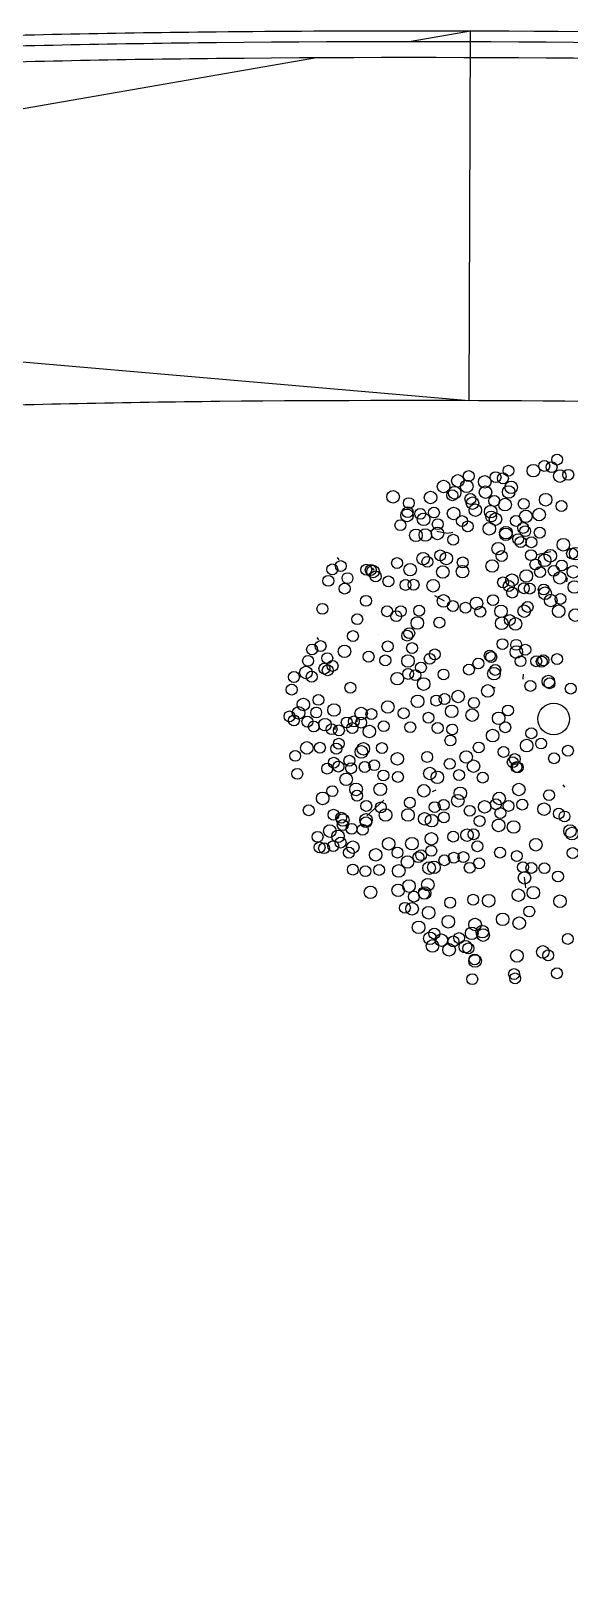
# Model space of a CAD drawing. Header units: millimetres. Extents: x 441061 to 442903, y 4515148 to 4515613.
# Drawn here: x 442388.288 to 442388.607, y 4515547.12 to 4515548.039 of the extents above; entities that cross this region are included whole.
import ezdxf

# ---------------------------------------------------------------- set-up
doc = ezdxf.new("R2010")
doc.units = ezdxf.units.MM
doc.linetypes.add('CONTINUA', pattern=[0])
doc.layers.add('01_piscinas', color=254, linetype='Continuous')

# ---------------------------------------------------------------- blocks, each defined once
blk = doc.blocks.new('A$C21391103')
at = {"layer": '01_piscinas'}
for p, q in [((162.2857, 97.504, 0), (162.291, 99.254)), ((162.1814, 96.9685), (162.1823, 96.9745)), ((162.1327, 96.8856), (162.1828, 96.8764)), ((162.1828, 96.8764), (162.2074, 96.8816)), ((162.1828, 96.8764), (162.1828, 96.8764)), ((161.6696, 96.7503), (161.6617, 96.7612)), ((162.6715, 96.7876), (162.6061, 96.7735)), ((161.8, 96.6938), (161.8009, 96.6999)), ((161.8347, 96.7012), (161.8269, 96.712)), ((162.7482, 96.6458), (162.7512, 96.6651)), ((162.1678, 96.5548), (162.1226, 96.5802)), ((161.5737, 96.3714), (161.5659, 96.3822)), ((161.8541, 96.3981), (161.8541, 96.3981)), ((162.5404, 96.1856), (162.542, 96.2085)), ((162.3946, 96.1458), (162.408, 96.1456)), ((161.755, 95.9826), (161.7566, 96.0055)), ((161.6497, 95.9454), (161.6512, 95.9683)), ((161.8809, 95.6118), (161.8, 95.5383)), ((162.1267, 95.6599), (162.1095, 95.6508)), ((162.739, 95.6735), (162.7312, 95.6844)), ((162.5454, 95.2477), (162.5519, 95.1963)), ((162.2049, 95.0124), (162.1995, 95.0095)), ((162.6527, 94.8694), (162.6473, 94.8666))]:
    blk.add_line(p, q, dxfattribs=at)
for points in [[(162.291, 99.254), (162.0102, 99.2052)], [(161.5722, 99.1292), (155.565, 98.086), (162.2857, 97.504)]]:
    blk.add_lwpolyline(points, dxfattribs=at)
for points in [[(78.5187, 98.4452), (89.0397, 80.8531), (89.1594, 80.8875), (95.1259, 82.6194), (101.6263, 84.4959), (106.2174, 85.8212), (112.1265, 87.5016), (116.2241, 88.7094), (116.6605, 88.8384), (128.5543, 92.3525), (131.6276, 93.2513), (131.6705, 93.2638), (136.8501, 94.7785, 0.005835), (144.9303, 97.0989, -0.002257), (145.5161, 97.2446, -0.002318), (146.1172, 97.3882, -0.000234), (146.1324, 97.3918, -0.000109), (146.1607, 97.3984, -0.024811), (152.6844, 98.583, -0.026464), (159.712, 99.1724, -0.005162), (161.0881, 99.2006, -0.022759), (169.41, 98.9059), (174.4367, 98.5998), (190.3909, 97.6282)], [(78.4444, 98.4233), (89.005, 80.7651), (89.1802, 80.8154), (95.1468, 82.5473), (101.6471, 84.4238), (106.238, 85.7491), (112.1474, 87.4296), (116.2453, 88.6375), (116.6817, 88.7665), (128.5755, 92.2806), (131.6486, 93.1793), (131.6915, 93.1918), (136.8706, 94.7063, 0.005834), (144.9503, 97.0266, -0.002251), (145.5338, 97.1717, -0.002318), (146.1343, 97.3152, -0.000235), (146.1496, 97.3188, -0.000109), (146.1778, 97.3253, -0.024812), (152.6944, 98.5087, -0.026464), (159.7143, 99.0975, -0.005162), (161.0889, 99.1256, -0.022761), (169.4047, 98.8311), (174.4321, 98.5249), (190.389, 97.5532)]]:
    blk.add_lwpolyline(points, format="xyb", dxfattribs=at)
at = {"layer": '01_piscinas', "elevation": 0}
blk.add_lwpolyline([(167.6375, 97.3281, 0.018198), (161.1038, 97.4998, 0.005162), (159.7628, 97.4724, 0.026485), (152.9089, 96.8973, 0.006797), (151.156, 96.644, 0.006797)], format="xyb", dxfattribs=at)
at = {"layer": '01_piscinas'}
for centre, radius in [((162.7021, 97.225), 0.0258), ((162.2833, 97.147), 0.0258), ((162.4107, 97.1418), 0.0258), ((162.4453, 97.136), 0.0258), ((162.4715, 97.172), 0.0258), ((162.5897, 97.1723), 0.0297), ((162.6413, 97.1948), 0.0258), ((162.6759, 97.189), 0.0258), ((162.7147, 97.1467), 0.0297), ((162.7547, 97.1529), 0.0258), ((162.164, 97.0976), 0.0297), ((162.2165, 97.0679), 0.0297), ((162.2316, 97.1245), 0.0297), ((162.2739, 97.0983), 0.0297), ((162.3591, 97.1193), 0.0297), ((162.3625, 97.0708), 0.0297), ((162.4724, 97.0714), 0.0297), ((162.4841, 97.0937), 0.0297), ((161.9249, 97.0484), 0.0297), ((161.9995, 97.0187), 0.0258), ((162.1024, 97.0454), 0.0297), ((162.2056, 97.0559), 0.0258), ((162.2912, 97.0383), 0.0258), ((162.301, 97.0186), 0.0297), ((162.3148, 96.9851), 0.0297), ((162.4041, 97.0291), 0.0258), ((162.4555, 97.0117), 0.0297), ((162.5436, 97.0152), 0.0258), ((162.6479, 97.0346), 0.0297), ((162.7226, 97.005), 0.0258), ((161.9597, 96.9142), 0.0258), ((161.9908, 96.9605), 0.0297), ((161.9939, 96.9757), 0.0258), ((162.0536, 96.968), 0.0258), ((162.0694, 96.9421), 0.0297), ((162.1186, 96.9741), 0.0258), ((162.1363, 96.919), 0.0258), ((162.2115, 96.9694), 0.0297), ((162.2513, 96.9337), 0.0258), ((162.3873, 96.978), 0.0297), ((162.3895, 96.9554), 0.0258), ((162.4101, 96.9425), 0.0297), ((162.5071, 96.9342), 0.0258), ((162.5539, 96.9559), 0.0297), ((162.6168, 96.9645), 0.0297), ((162.033, 96.8661), 0.0297), ((162.0775, 96.8679), 0.0297), ((162.1351, 96.8751), 0.0297), ((162.2097, 96.8454), 0.0258), ((162.2788, 96.9084), 0.0258), ((162.3808, 96.8972), 0.0297), ((162.4589, 96.8707), 0.0297), ((162.4594, 96.8788), 0.0297), ((162.5175, 96.8482), 0.0258), ((162.5412, 96.901), 0.0258), ((162.5507, 96.8857), 0.0258), ((162.6196, 96.8787), 0.0258), ((162.148, 96.7709), 0.0258), ((162.423, 96.8028), 0.0297), ((162.4392, 96.7678), 0.0258), ((162.5293, 96.8342), 0.0258), ((162.5783, 96.7722), 0.0258), ((162.58, 96.8331), 0.0258), ((162.6698, 96.7693), 0.0297), ((162.7314, 96.8215), 0.0297), ((162.773, 96.7798), 0.0258), ((162.7898, 96.7794), 0.0297), ((161.6369, 96.7046), 0.0258), ((161.6772, 96.7206), 0.0258), ((161.7977, 96.7032), 0.0258), ((161.8188, 96.7019), 0.0258), ((161.8301, 96.6947), 0.0297), ((161.9438, 96.735), 0.0258), ((162.0058, 96.7034), 0.0297), ((162.0674, 96.7556), 0.0297), ((162.0872, 96.7408), 0.0258), ((162.1606, 96.6926), 0.0297), ((162.1773, 96.7562), 0.0297), ((162.2537, 96.6942), 0.0297), ((162.255, 96.7381), 0.0258), ((162.3944, 96.7208), 0.0297), ((162.5993, 96.7281), 0.0258), ((162.621, 96.6918), 0.0258), ((162.6429, 96.7479), 0.0297), ((162.6859, 96.6979), 0.0258), ((162.7238, 96.7232), 0.0258), ((162.7789, 96.6932), 0.0297), ((161.6181, 96.6507), 0.0258), ((161.7088, 96.6633), 0.0258), ((161.8423, 96.6715), 0.0258), ((161.9025, 96.6479), 0.0258), ((161.9836, 96.631), 0.0258), ((162.022, 96.632), 0.0258), ((162.1149, 96.6273), 0.0297), ((162.446, 96.6433), 0.0258), ((162.4728, 96.6261), 0.0258), ((162.4882, 96.6537), 0.0297), ((162.5445, 96.6156), 0.0258), ((162.5557, 96.6736), 0.0297), ((162.715, 96.6649), 0.0297), ((162.7839, 96.6212), 0.0297), ((161.6954, 96.6139), 0.0258), ((161.7965, 96.5559), 0.0258), ((162.1638, 96.5555), 0.0297), ((162.3202, 96.5437), 0.0297), ((162.3983, 96.5592), 0.0258), ((162.4896, 96.5948), 0.0258), ((162.5723, 96.614), 0.0258), ((162.6384, 96.6095), 0.0258), ((162.6449, 96.5918), 0.0297), ((162.6719, 96.5574), 0.0297), ((162.7178, 96.5649), 0.0258), ((161.5901, 96.518), 0.0258), ((161.7552, 96.4689), 0.0258), ((161.8965, 96.5066), 0.0258), ((161.94, 96.4833), 0.0258), ((161.9616, 96.5068), 0.0258), ((162.0483, 96.5094), 0.0258), ((162.2082, 96.5312), 0.0258), ((162.2679, 96.5234), 0.0258), ((162.338, 96.5045), 0.0258), ((162.4362, 96.5063), 0.0297), ((162.5461, 96.5069), 0.0297), ((162.5621, 96.5272), 0.0258), ((162.7091, 96.5067), 0.0297), ((162.7877, 96.4883), 0.0297), ((162.0014, 96.4028), 0.0258), ((162.0396, 96.4512), 0.0297), ((162.1441, 96.4526), 0.0258), ((162.4397, 96.4498), 0.0297), ((162.4778, 96.4646), 0.0258), ((162.5047, 96.4465), 0.0297), ((161.541, 96.3256), 0.0258), ((161.5814, 96.3416), 0.0258), ((161.7345, 96.3892), 0.0258), ((161.8996, 96.3401), 0.0258), ((161.9916, 96.3914), 0.0258), ((162.0149, 96.332), 0.0258), ((162.4431, 96.3509), 0.0258), ((162.508, 96.3475), 0.0258), ((162.5514, 96.3242), 0.0258), ((161.5222, 96.2718), 0.0258), ((161.6129, 96.2843), 0.0258), ((161.6385, 96.2477), 0.0258), ((161.6949, 96.3166), 0.0297), ((161.8089, 96.2914), 0.0258), ((161.8881, 96.2738), 0.0258), ((161.9953, 96.2709), 0.0297), ((162.0985, 96.2813), 0.0258), ((162.1221, 96.302), 0.0258), ((162.3292, 96.2593), 0.0258), ((162.3828, 96.2962), 0.0258), ((162.39, 96.2895), 0.0258), ((162.5085, 96.3135), 0.0297), ((162.5286, 96.27), 0.0258), ((162.603, 96.2698), 0.0258), ((162.6291, 96.2678), 0.0258), ((162.6367, 96.2741), 0.0258), ((162.7017, 96.2802), 0.0258), ((161.4551, 96.1951), 0.0258), ((161.5118, 96.2165), 0.0297), ((161.5394, 96.1967), 0.0258), ((161.5995, 96.2349), 0.0258), ((161.615, 96.227), 0.0258), ((161.9445, 96.1872), 0.0297), ((161.9961, 96.2098), 0.0258), ((162.0307, 96.204), 0.0258), ((162.0569, 96.24), 0.0258), ((162.1639, 96.2071), 0.0258), ((162.2842, 96.2302), 0.0258), ((162.4026, 96.2112), 0.0297), ((162.4089, 96.2286), 0.0258), ((162.6606, 96.1741), 0.0297), ((161.4444, 96.1353), 0.0258), ((161.7226, 96.1444), 0.0258), ((162.0695, 96.1617), 0.0297), ((162.2333, 96.1026), 0.0297), ((162.374, 96.1292), 0.0297), ((162.5753, 96.1527), 0.0258), ((162.666, 96.1653), 0.0258), ((162.7663, 96.1402), 0.0258), ((161.4772, 96.0254), 0.0297), ((161.4999, 96.065), 0.0297), ((161.5606, 96.027), 0.0258), ((161.5713, 96.0868), 0.0258), ((161.6447, 96.0386), 0.0297), ((161.9002, 96.0531), 0.0297), ((162.0409, 96.0797), 0.0297), ((162.1289, 96.0832), 0.0258), ((162.1686, 96.0909), 0.0258), ((162.2022, 96.0324), 0.0297), ((162.308, 96.0729), 0.0258), ((162.4693, 96.0367), 0.0258), ((162.6857, 95.9964), 0.0747), ((162.6857, 95.9964), 0.0747), ((161.4339, 96.0087), 0.0258), ((161.4552, 95.9898), 0.0258), ((161.5189, 95.9837), 0.0258), ((161.549, 95.9607), 0.0258), ((161.6022, 95.9695), 0.0297), ((161.7054, 95.9799), 0.0258), ((161.7318, 95.9534), 0.0258), ((161.7391, 95.9851), 0.0258), ((161.7737, 96.0223), 0.0297), ((161.7737, 95.9793), 0.0258), ((161.8219, 96.0198), 0.0258), ((161.8806, 95.9622), 0.0258), ((161.9749, 96.0234), 0.0258), ((162.0061, 95.9574), 0.0258), ((162.0924, 96.0022), 0.0258), ((162.136, 95.9536), 0.0258), ((162.2993, 96.0147), 0.0297), ((162.4252, 95.9996), 0.0297), ((162.4564, 95.957), 0.0258), ((161.6337, 95.9479), 0.0258), ((161.6683, 95.9421), 0.0258), ((161.8125, 95.9369), 0.0297), ((162.1963, 95.8945), 0.0258), ((162.205, 95.9467), 0.0258), ((162.3966, 95.9177), 0.0297), ((162.5799, 95.9289), 0.0258), ((162.6263, 95.8801), 0.0258), ((161.4611, 95.8217), 0.0258), ((161.5164, 95.8594), 0.0297), ((161.5784, 95.8603), 0.0258), ((161.656, 95.8557), 0.0258), ((161.6676, 95.8792), 0.0258), ((161.7745, 95.8403), 0.0297), ((161.7839, 95.855), 0.0297), ((161.8719, 95.8585), 0.0258), ((161.9451, 95.8077), 0.0297), ((162.0863, 95.8166), 0.0258), ((162.271, 95.8165), 0.0297), ((162.3306, 95.8614), 0.0258), ((162.4481, 95.8402), 0.0258), ((162.5014, 95.8065), 0.0258), ((162.5579, 95.8704), 0.0297), ((162.6876, 95.8105), 0.0258), ((162.7533, 95.8459), 0.0258), ((161.4711, 95.7365), 0.0258), ((161.6125, 95.7615), 0.0258), ((161.644, 95.7889), 0.0258), ((161.666, 95.7706), 0.0258), ((161.7178, 95.7987), 0.0258), ((161.7257, 95.7628), 0.0258), ((161.7907, 95.7689), 0.0258), ((161.8354, 95.7775), 0.0258), ((162.099, 95.7383), 0.0297), ((162.1934, 95.7837), 0.0258), ((162.3058, 95.773), 0.0297), ((162.4917, 95.7916), 0.0258), ((162.5094, 95.7687), 0.0258), ((162.5153, 95.7671), 0.0258), ((161.7027, 95.7107), 0.0297), ((161.7496, 95.6628), 0.0297), ((161.864, 95.6634), 0.0297), ((161.879, 95.7289), 0.0258), ((161.948, 95.722), 0.0258), ((162.0704, 95.6563), 0.0297), ((162.1343, 95.7202), 0.0297), ((162.2375, 95.7307), 0.0258), ((162.3494, 95.7185), 0.0258), ((162.5206, 95.6621), 0.0297), ((161.5911, 95.6202), 0.0297), ((161.6367, 95.6544), 0.0258), ((161.7543, 95.6332), 0.0258), ((162.0043, 95.6), 0.0258), ((162.1647, 95.5896), 0.0258), ((162.2316, 95.609), 0.0297), ((162.2434, 95.6442), 0.0297), ((162.4121, 95.5924), 0.0258), ((162.4274, 95.62), 0.0297), ((162.5368, 95.5908), 0.0258), ((162.664, 95.6357), 0.0258), ((161.5251, 95.5639), 0.0258), ((161.6426, 95.5427), 0.0258), ((161.6791, 95.5286), 0.0258), ((161.6869, 95.5177), 0.0297), ((161.7968, 95.5183), 0.0297), ((161.7979, 95.5846), 0.0258), ((161.8668, 95.5777), 0.0258), ((161.8892, 95.5413), 0.0297), ((161.9956, 95.5418), 0.0297), ((162.0742, 95.5233), 0.0297), ((162.1073, 95.5145), 0.0297), ((162.1219, 95.5788), 0.0258), ((162.1655, 95.5303), 0.0258), ((162.2882, 95.5615), 0.0258), ((162.3346, 95.5128), 0.0258), ((162.3586, 95.5802), 0.0297), ((162.4333, 95.5506), 0.0258), ((162.4718, 95.5847), 0.0258), ((162.6399, 95.5692), 0.0297), ((162.71, 95.5484), 0.0258), ((162.7369, 95.5346), 0.0258), ((161.6253, 95.4655), 0.0297), ((161.6639, 95.4406), 0.0297), ((161.6862, 95.4941), 0.0258), ((161.7285, 95.476), 0.0258), ((161.7807, 95.4716), 0.0258), ((161.7966, 95.5075), 0.0258), ((162.2097, 95.4391), 0.0258), ((162.2752, 95.4463), 0.0297), ((162.3065, 95.4504), 0.0258), ((162.4246, 95.4923), 0.0297), ((162.4957, 95.4846), 0.0297), ((162.7631, 95.4655), 0.0297), ((162.7724, 95.4535), 0.0297), ((161.5674, 95.4381), 0.0258), ((161.5765, 95.3881), 0.0258), ((161.5979, 95.3843), 0.0258), ((161.6415, 95.3942), 0.0258), ((161.6763, 95.4109), 0.0258), ((161.7344, 95.3894), 0.0297), ((161.9042, 95.405), 0.0297), ((162.0141, 95.4057), 0.0297), ((162.1065, 95.4286), 0.0297), ((162.1057, 95.3718), 0.0258), ((162.3244, 95.3937), 0.0258), ((162.6009, 95.4007), 0.0297), ((161.7155, 95.3632), 0.0258), ((161.8426, 95.3529), 0.0297), ((161.9458, 95.3633), 0.0258), ((161.9932, 95.3191), 0.0297), ((162.0449, 95.3417), 0.0258), ((162.0577, 95.3512), 0.0258), ((162.0955, 95.2902), 0.0297), ((162.1183, 95.2935), 0.0297), ((162.168, 95.3274), 0.0258), ((162.2127, 95.339), 0.0258), ((162.2579, 95.3422), 0.0258), ((162.2879, 95.2916), 0.0258), ((162.3325, 95.3127), 0.0258), ((162.4316, 95.3636), 0.0258), ((162.511, 95.3469), 0.0258), ((162.5403, 95.2943), 0.0258), ((162.7757, 95.3615), 0.0258), ((161.7341, 95.2832), 0.0258), ((161.7938, 95.2754), 0.0258), ((161.8588, 95.2815), 0.0258), ((161.9517, 95.2768), 0.0297), ((162.5472, 95.2441), 0.0297), ((162.5801, 95.2908), 0.0258), ((162.6417, 95.2896), 0.0258), ((162.7062, 95.2505), 0.0258), ((161.8177, 95.1754), 0.0297), ((161.949, 95.1849), 0.0297), ((162.0005, 95.205), 0.0297), ((162.0237, 95.1553), 0.0258), ((162.0747, 95.1721), 0.0297), ((162.0709, 95.1685), 0.0258), ((162.0897, 95.2116), 0.0297), ((162.5186, 95.1621), 0.0297), ((162.5892, 95.1735), 0.0297), ((161.9808, 95.1021), 0.0258), ((162.0149, 95.097), 0.0297), ((162.0935, 95.0786), 0.0297), ((162.1953, 95.1264), 0.0258), ((162.3042, 95.1401), 0.0258), ((162.3779, 95.1355), 0.0297), ((162.5702, 95.0846), 0.0258), ((162.7154, 95.1332), 0.0297), ((162.0456, 95.0094), 0.0297), ((162.1863, 95.036), 0.0297), ((162.3134, 95.0228), 0.0297), ((162.4439, 95.0476), 0.0297), ((162.5225, 95.0292), 0.0297), ((162.0994, 94.9572), 0.0297), ((162.1116, 94.9215), 0.0297), ((162.1203, 94.9798), 0.0258), ((162.1537, 94.9488), 0.0297), ((162.2106, 94.943), 0.0258), ((162.2378, 94.9586), 0.0258), ((162.2976, 94.9812), 0.0297), ((162.3476, 94.9888), 0.0297), ((162.3518, 94.9728), 0.0297), ((162.7526, 94.9544), 0.0258), ((162.1901, 94.9031), 0.0297), ((162.2675, 94.9179), 0.0297), ((162.2814, 94.91), 0.0258), ((162.3134, 94.8503), 0.0297), ((162.3108, 94.8574), 0.0258), ((162.5116, 94.8743), 0.0297), ((162.6341, 94.8931), 0.0297), ((162.6597, 94.8769), 0.0258), ((162.4982, 94.788), 0.0258), ((162.7013, 94.7919), 0.0258), ((162.3001, 94.764), 0.0258), ((162.5031, 94.7679), 0.0258)]:
    blk.add_circle(centre, radius, dxfattribs=at)
for centre, radius, start, end in [((161.7608, 32.5345), 66.7187, 90.579417, 91.76237), ((162.0121, 7.6856), 91.5689, 90, 90.579403), ((162.0121, 7.6856), 91.5689, 85.364703, 90)]:
    blk.add_arc(centre, radius, start, end, dxfattribs=at)

msp = doc.modelspace()

# ---------------------------------------------------------------- block references
at = {"layer": '01_piscinas', "color": 6, "linetype": 'CONTINUA', "xscale": 0.125, "yscale": 0.125, "zscale": 0.125}
msp.add_blockref('A$C21391103', (442368.26149, 4515535.63213), dxfattribs=at)

doc.saveas('drawing.dxf')
